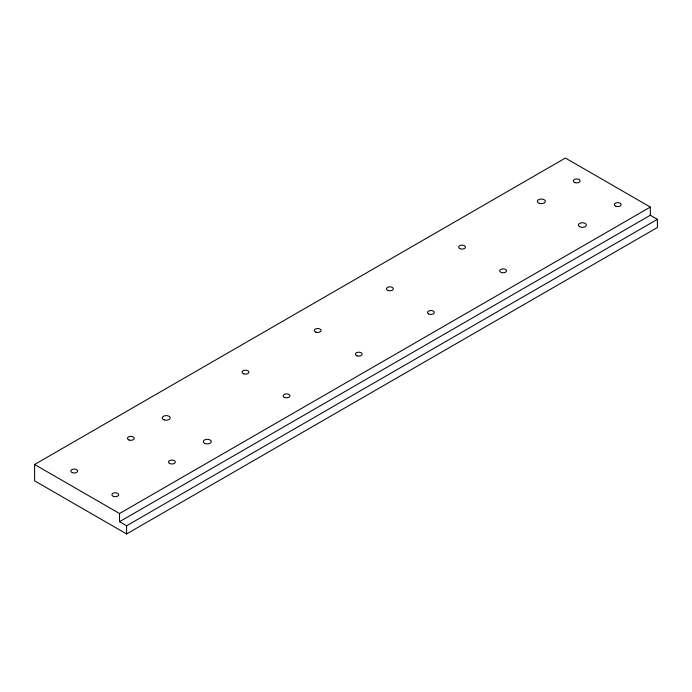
<?xml version="1.0" encoding="UTF-8"?>
<svg xmlns="http://www.w3.org/2000/svg" width="692" height="692" viewBox="0 0 692 692"><rect width="100%" height="100%" fill="white"/><g stroke="black" fill="none" stroke-linecap="round" stroke-linejoin="round"><path stroke-width="1.04" d="M650.324 215.247L657.4 219.329L657.4 227.504L126.601 533.956L34.6 480.836L34.6 464.496L565.399 158.044L650.324 207.072L650.324 215.247L119.526 521.699L119.526 513.525L650.324 207.072M119.526 521.699L126.601 525.782L657.4 219.329M34.6 464.496L119.526 513.525M126.601 525.782L126.601 533.956M579.55 226.691A4.005 2.31 0 0 0 586.245 225.653A4.005 2.31 0 0 0 581.341 222.824A4.005 2.31 0 0 0 579.55 226.691M539.327 203.353A4.005 2.31 0 0 0 545.339 201.355A4.005 2.31 0 0 0 539.327 199.357A4.005 2.31 0 0 0 539.327 203.353M164.238 419.914A4.005 2.31 0 0 0 170.241 417.916A4.005 2.31 0 0 0 164.238 415.909A4.005 2.31 0 0 0 164.238 419.914M205.282 443.615A4.005 2.31 0 0 0 211.285 441.617A4.005 2.31 0 0 0 205.282 439.61A4.005 2.31 0 0 0 205.282 443.615M72.53 472.731A3.399 1.964 0 0 0 77.634 471.036A3.399 1.964 0 0 0 72.53 469.332A3.399 1.964 0 0 0 72.53 472.731M113.583 496.432A3.399 1.964 0 0 0 118.687 494.728A3.399 1.964 0 0 0 113.583 493.033A3.399 1.964 0 0 0 113.583 496.432M129.153 440.043A3.399 1.964 0 0 0 134.257 438.347A3.399 1.964 0 0 0 129.153 436.643A3.399 1.964 0 0 0 129.153 440.043M169.549 463.467A3.399 1.964 0 0 0 175.206 462.507A3.399 1.964 0 0 0 170.941 460.154A3.399 1.964 0 0 0 169.549 463.467M243.8 373.853A3.399 1.964 0 0 0 248.904 372.149A3.399 1.964 0 0 0 243.8 370.445A3.399 1.964 0 0 0 243.8 373.853M284.853 397.554A3.399 1.964 0 0 0 289.957 395.85A3.399 1.964 0 0 0 284.853 394.146A3.399 1.964 0 0 0 284.853 397.554M315.993 332.177A3.399 1.964 0 0 0 321.097 330.473A3.399 1.964 0 0 0 315.993 328.769A3.399 1.964 0 0 0 315.993 332.177M357.037 355.87A3.399 1.964 0 0 0 362.141 354.174A3.399 1.964 0 0 0 357.037 352.47A3.399 1.964 0 0 0 357.037 355.87M388.177 290.493A3.399 1.964 0 0 0 393.281 288.798A3.399 1.964 0 0 0 388.177 287.093A3.399 1.964 0 0 0 388.177 290.493M428.521 313.883A3.399 1.964 0 0 0 434.213 313A3.399 1.964 0 0 0 430.043 310.596A3.399 1.964 0 0 0 428.521 313.883M616.062 206.328A3.399 1.964 0 0 0 621.174 204.624A3.399 1.964 0 0 0 616.062 202.92A3.399 1.964 0 0 0 616.062 206.328M575.017 182.627A3.399 1.964 0 0 0 580.121 180.923A3.399 1.964 0 0 0 575.017 179.219A3.399 1.964 0 0 0 575.017 182.627M459.661 248.506A3.399 1.964 0 0 0 465.353 247.624A3.399 1.964 0 0 0 461.183 245.219A3.399 1.964 0 0 0 459.661 248.506M501.415 272.518A3.399 1.964 0 0 0 506.518 270.814A3.399 1.964 0 0 0 501.415 269.119A3.399 1.964 0 0 0 501.415 272.518"/></g></svg>
